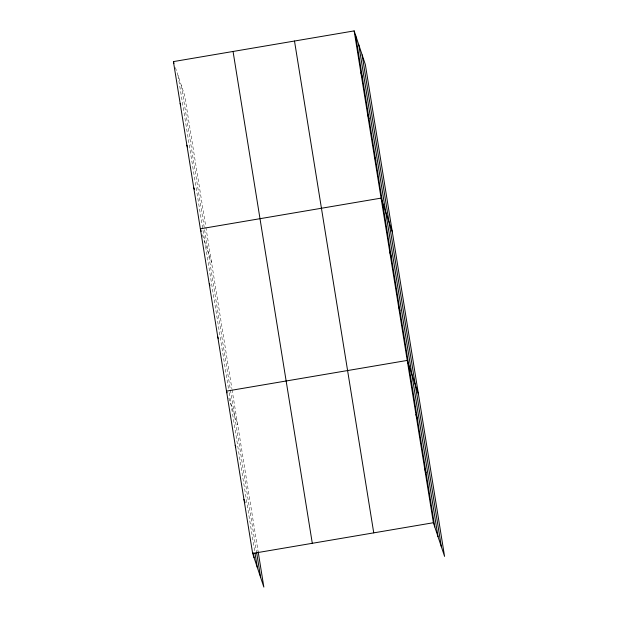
<?xml version="1.0" encoding="UTF-8"?>
<svg xmlns="http://www.w3.org/2000/svg" width="618" height="618" viewBox="0 0 618 618"><rect width="100%" height="100%" fill="white"/><g stroke="black" fill="none" stroke-linecap="round" stroke-linejoin="round"><path stroke-width="0.46" stroke-dasharray="3.09 2.32" d="M175.412 67.601L184.612 95.272L205.74 226.389M202.356 234.825L211.557 262.495M228.799 398.007L237.706 424.798M205.894 227.339L231.897 388.73M232.051 389.68L258.2 551.982M181.383 85.554L256.346 550.808M178.054 75.55L228.544 388.938M229.154 392.731L254.693 551.241"/><path stroke-width="0.93" d="M258.2 551.982L263.855 587.1L252.654 553.434L173.419 61.599L354.145 30.9L365.346 64.566L444.581 556.401L433.388 522.728L354.145 30.9M252.654 553.434L433.388 522.728M360.881 72.708L362.287 76.941M367.617 114.508L369.023 118.741M374.353 156.315L375.759 160.549M392.283 231.789L381.09 198.123L200.356 228.822L201.205 231.364M389.803 252.221L391.209 256.455M398.517 306.327L399.923 310.56M418.432 394.091L407.239 360.425L226.505 391.124L227.069 392.824M415.953 414.531L417.359 418.757M424.666 468.629L426.072 472.863M173.419 61.599L173.982 63.291M180.155 103.407L180.711 105.099M186.883 145.215L187.447 146.906M193.905 187.864L194.469 189.556M209.355 283.77L209.919 285.462M217.791 337.026L218.355 338.718M235.226 445.23L235.782 446.922M243.94 499.329L245.068 502.72M362.109 54.855L441.352 546.683M358.78 44.844L438.023 536.679M355.551 35.133L434.794 526.961M294.5 41.035L373.743 532.863M233.056 51.472L312.299 543.299M256.493 551.758L260.626 577.39M255.002 553.141L257.297 567.378M253.303 552.917L254.068 557.668"/></g></svg>
